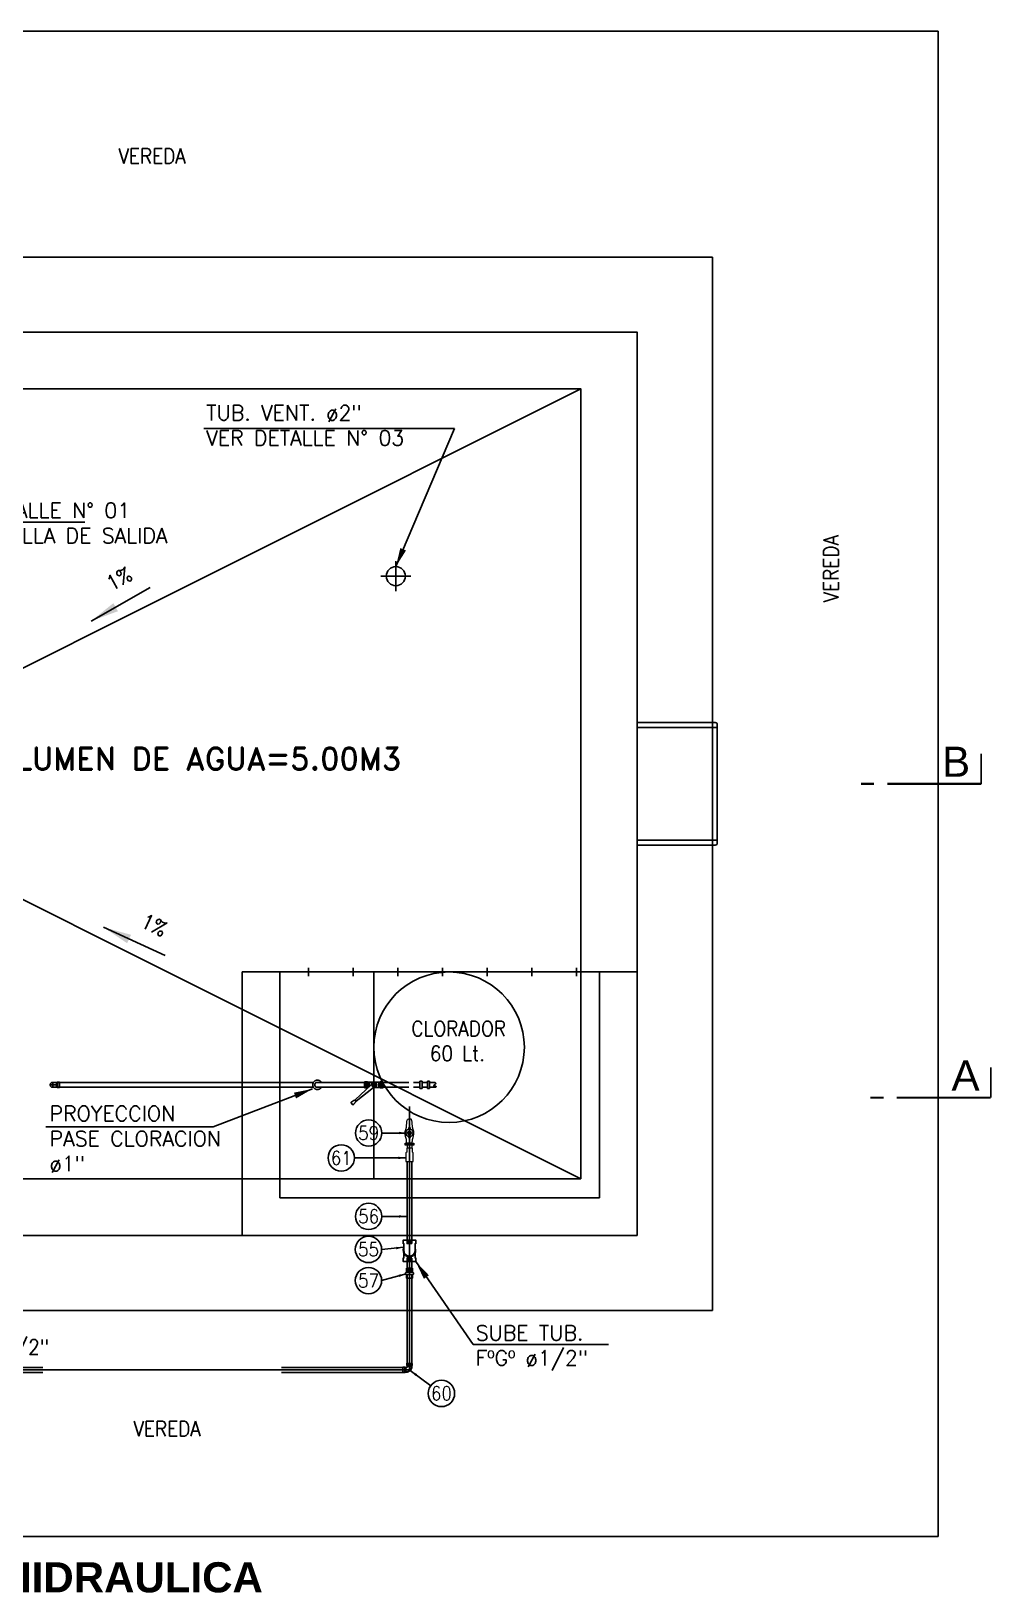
# Model space of a CAD drawing. Header units: metres. Extents: x -90 to 2507, y -28 to 972.
# Drawn here: x 152.687 to 155.241, y 194.351 to 198.501 of the extents above; entities that cross this region are included whole.
import ezdxf
from ezdxf.enums import TextEntityAlignment as Align

# ---------------------------------------------------------------- set-up
doc = ezdxf.new("R2010")
doc.units = ezdxf.units.M
for name, pattern in [('CENTER', [50.8, 31.75, -6.35, 6.35, -6.35]), ('DASHED', [19.05, 12.7, -6.35]), ('HIDDEN', [9.525, 6.35, -3.175])]:
    doc.linetypes.add(name, pattern=pattern)
for name, color, linetype in [('A-MURO', 6, 'Continuous'), ('A-NIVELES', 7, 'Continuous'), ('A-PROYECCION DE TECHO', 9, 'HIDDEN'), ('G-acotado', 8, 'Continuous'), ('G-ejes', 9, 'CENTER'), ('G-SIMBOLOGIA', 2, 'Continuous'), ('G-textos-notas', 7, 'Continuous'), ('G-textos-subtitulo', 3, 'Continuous'), ('G-textos-titulos', 4, 'Continuous'), ('S-TUBERIAS-NUEVAS', 3, 'Continuous'), ('S-TUBERIAS-NUEVAS-2', 8, 'Continuous')]:
    doc.layers.add(name, color=color, linetype=linetype)
doc.styles.add('01COTAS', font='romans.shx')
doc.styles.add('20-SUBTITULO', font='romand.shx', dxfattribs={"height": 0.06})
doc.styles.add('20-TITULO', font='arialbd.ttf', dxfattribs={"height": 0.08})
doc.styles.add('ARIAL', font='arial.ttf', dxfattribs={"height": 1})
doc.dimstyles.new('DIM-10-CORTE', dxfattribs={"dimscale": 0.01, "dimtxt": 2, "dimasz": 2, "dimexe": 2, "dimexo": 2, "dimgap": 1, "dimtad": 1, "dimtih": 1, "dimtoh": 1, "dimdsep": 46, "dimtxsty": '01COTAS', "dimcen": 25, "dimclrd": 256, "dimclre": 256, "dimclrt": 7, "dimadec": 0, "dimazin": 0, "dimtfac": 1, "dimtmove": 2, "dimatfit": 3, "dimfxl": 1, "dimtolj": 1, "dimtzin": 0, "dimarcsym": 0})
doc.dimstyles.new('DIM-50-PLANTA', dxfattribs={"dimscale": 0.05, "dimtxt": 2, "dimasz": 2, "dimexe": 2, "dimexo": 2, "dimgap": 1, "dimtad": 1, "dimdec": 0, "dimlfac": 1000, "dimtxsty": '01COTAS', "dimcen": 25, "dimclrd": 9, "dimclre": 9, "dimclrt": 7, "dimadec": 0, "dimazin": 0, "dimtfac": 1, "dimtdec": 0, "dimtmove": 2, "dimatfit": 3, "dimfxl": 1, "dimtolj": 1, "dimtzin": 0, "dimarcsym": 0})
pattern_1 = [(90, (-65.1460439, -83.2448491), (-0.001838157894, 4e-19), [])]

# ---------------------------------------------------------------- blocks, each defined once
blk = doc.blocks.new('CORTE-HORIZONTAL')
at = {"color": 5, "const_width": 0.28}
for points in [[(0, 0), (12.49, 0)], [(14.25, 0), (16, 0)]]:
    blk.add_lwpolyline(points, dxfattribs=at)
blk.add_lwpolyline([(0, -4), (0, 0)])
at = {"color": 3, "style": 'ARIAL'}
blk.add_attdef('A', text='', height=4, dxfattribs=at).set_placement((3.34, -2.94), align=Align.MIDDLE)
blk = doc.blocks.new('ADAPT 0.5PULG PVC')
h = blk.add_hatch()
h.set_pattern_fill('ANSI31', color=8, scale=0.000831579, angle=45)
h.set_pattern_definition([(90, (-57.1791263, -81.3401723), (-0.00264026316, 5e-19), [])])
h.paths.add_polyline_path([(-0.0266, -0.0064), (-0.0178, -0.0064), (-0.0178, 0.0064), (-0.0266, 0.0064)])
at = {"color": 8}
for p, q in [((0, 0.0064), (-0.0096, 0.0064)), ((-0.0096, -0.0064), (0, -0.0064))]:
    blk.add_line(p, q, dxfattribs=at)
at = {"color": 3}
for points in [[(-0.0166, 0.0078), (-0.0266, 0.0078), (-0.0266, -0.0078), (-0.0166, -0.0078)], [(-0.0096, 0.0078), (0, 0.0078), (0, -0.0078), (-0.0096, -0.0078)]]:
    blk.add_lwpolyline(points, dxfattribs=at)
at = {"color": 8, "linetype": 'DASHED', "ltscale": 0.05}
blk.add_lwpolyline([(-0.0266, 0.0064), (-0.0178, 0.0064), (-0.0178, -0.0064), (-0.0266, -0.0064)], dxfattribs=at)
at = {"color": 3}
blk.add_lwpolyline([(-0.0166, 0.009), (-0.0148, 0.0107), (-0.0113, 0.0107), (-0.0096, 0.009), (-0.0096, -0.0086), (-0.0113, -0.0104), (-0.0148, -0.0104), (-0.0166, -0.0086)], close=True, dxfattribs=at)
blk = doc.blocks.new('*U137')
at = {"layer": 'S-TUBERIAS-NUEVAS'}
for p, q in [((0.0064, 0.0095), (-0.0063, 0.0095)), ((-0.0063, 0.0095), (0.0064, 0.0095)), ((0.0095, -0.0063), (0.0095, 0.0064)), ((0.0095, 0.0064), (0.0095, -0.0063)), ((0.0095, -0.0063), (0.0095, 0.0064))]:
    blk.add_line(p, q, dxfattribs=at)
at = {"layer": 'S-TUBERIAS-NUEVAS', "color": 8}
for p in [(0, 0.0175), (0.0175, 0)]:
    blk.add_line(p, (0, 0), dxfattribs=at)
at = {"layer": 'S-TUBERIAS-NUEVAS'}
blk.add_lwpolyline([(0.0071, 0.0127), (0.0064, 0.0095, 0.414214), (0.0095, 0.0064), (0.0127, 0.0071), (0.0175, 0.0071), (0.0175, -0.0071), (0.0127, -0.0071), (0.0095, -0.0063, -0.414214), (-0.0063, 0.0095), (-0.0071, 0.0127), (-0.0071, 0.0175), (0.0071, 0.0175)], format="xyb", close=True, dxfattribs=at)
for points in [[(0.0071, 0.0127), (-0.0071, 0.0127)], [(0.0127, -0.0071), (0.0127, 0.0071)]]:
    blk.add_lwpolyline(points, dxfattribs=at)
for points in [[(-0.0063, 0.0175), (-0.0063, 0.0127), (-0.0056, 0.0095, 0.414214), (0.0095, -0.0056), (0.0127, -0.0063), (0.0175, -0.0063)], [(0.0064, 0.0175), (0.0064, 0.0127), (0.0056, 0.0095, 0.414214), (0.0095, 0.0056), (0.0127, 0.0064), (0.0175, 0.0064)]]:
    blk.add_lwpolyline(points, format="xyb", dxfattribs=at)
blk = doc.blocks.new('CODO 0.5PULG 90 SUByBAJA')
h = blk.add_hatch()
h.set_pattern_fill('ANSI31', color=8, scale=0.000578947, angle=45)
h.set_pattern_definition(pattern_1)
h.paths.add_polyline_path([(-0.0287, -0.0064), (-0.0194, -0.0064), (-0.0194, 0.0063), (-0.0287, 0.0063)])
h = blk.add_hatch()
h.set_pattern_fill('ANSI31', color=8, scale=0.000578947, angle=45)
h.set_pattern_definition(pattern_1)
h.paths.add_polyline_path([(0.0287, -0.0064), (0.0194, -0.0064), (0.0194, 0.0063), (0.0287, 0.0063)])
at = {"color": 8}
for points in [[(-0.0287, 0), (0, 0)], [(0.0287, 0), (0.0158, 0)]]:
    blk.add_lwpolyline(points, dxfattribs=at)
at = {"layer": 'S-TUBERIAS-NUEVAS'}
for points in [[(-0.0187, -0.0165), (-0.0287, -0.0165), (-0.0287, 0.0165), (-0.0187, 0.0165)], [(-0.0187, 0.0165), (-0.0187, 0.0149), (0, 0.0149)], [(0.0187, 0.0165), (0.0187, 0.0149), (0.0065, 0.0149)], [(0.0187, -0.0165), (0.0287, -0.0165), (0.0287, 0.0165), (0.0187, 0.0165)], [(-0.0187, -0.0165), (-0.0187, -0.0149), (0, -0.0149)], [(0.0187, -0.0165), (0.0187, -0.0149), (0.0065, -0.0149)]]:
    blk.add_lwpolyline(points, dxfattribs=at)
at = {"layer": 'S-TUBERIAS-NUEVAS', "color": 1}
for points in [[(-0.0194, 0.0063), (-0.0287, 0.0063), (-0.0287, -0.0064), (-0.0194, -0.0064)], [(0.0194, 0.0063), (0.0287, 0.0063), (0.0287, -0.0064), (0.0194, -0.0064)]]:
    blk.add_lwpolyline(points, close=True, dxfattribs=at)
at = {"layer": 'S-TUBERIAS-NUEVAS'}
for radius, start, end in [(0.0165, 244.1581, 115.8419), (0.0149, 270, 90)]:
    blk.add_arc((-0.0007, 0), radius, start, end, dxfattribs=at)
blk = doc.blocks.new('A$C06DC0DFB')
at = {"layer": 'A-MURO', "color": 1, "ltscale": 0.18}
for p, q in [((0.2076, 0.3261), (0, 0.3261)), ((0.213, 0.3131), (0, 0.3131)), ((0.2, 0.3131), (0.2, 0.0131)), ((0.213, 0.3203), (0.213, 0.0058)), ((0.213, 0.0131), (0, 0.0131)), ((0.2076, 0.0001), (0, 0.0001))]:
    blk.add_line(p, q, dxfattribs=at)
for centre, start, end in [((0.2068, 0.3199), 4.2707, 82.6304), ((0.2068, 0.0062), 277.3696, 355.7293)]:
    blk.add_arc(centre, 0.00623, start, end, dxfattribs=at)

msp = doc.modelspace()

# ---------------------------------------------------------------- hatches: boundary and pattern name
h = msp.add_hatch()
h.set_pattern_fill('ANGLE', color=8)
h.set_pattern_definition([(0, (5.768, 3.872), (0, 6.985), [5.08, -1.905]), (90, (5.768, 3.872), (-6.985, 4e-16), [5.08, -1.905])])
h.paths.add_polyline_path([(153.043, 197.4165), (153.0294, 197.4063, 0.443988), (153.0055, 197.4362), (153.0019, 197.4302), (152.9846, 197.4469), (153.0125, 197.4481), (153.0082, 197.4409, -0.344332)])

# ---------------------------------------------------------------- linework, layer by layer
at = {"color": 8, "linetype": 'HIDDEN', "ltscale": 0.5}
for p, q in [((153.2479, 196.0008), (153.2479, 195.3008)), ((154.2979, 196.0008), (153.2479, 196.0008)), ((154.2979, 196.0008), (154.2979, 195.3008)), ((152.7445, 195.6945), (152.7445, 195.707)), ((152.7539, 195.6945), (152.7539, 195.707)), ((152.7539, 195.707), (152.7539, 195.6945)), ((152.7539, 195.6945), (152.7539, 195.707)), ((153.573, 195.7088), (153.5809, 195.7088)), ((153.573, 195.6928), (153.573, 195.7088)), ((153.5809, 195.7071), (153.573, 195.7071)), ((153.5735, 195.6928), (153.5749, 195.7088)), ((153.576, 195.6928), (153.5774, 195.7088)), ((153.5785, 195.6928), (153.5799, 195.7088)), ((153.5809, 195.697), (153.5809, 195.7088)), ((153.5809, 195.7088), (153.585, 195.7075)), ((153.5809, 195.7088), (153.5809, 195.6928)), ((153.5809, 195.6946), (153.5809, 195.7071)), ((153.585, 195.6958), (153.585, 195.7075)), ((153.585, 195.7075), (153.5945, 195.7075)), ((153.5979, 195.7075), (153.5979, 195.6941)), ((153.6013, 195.7075), (153.6108, 195.7075)), ((153.6149, 195.7088), (153.6108, 195.7075)), ((153.6108, 195.6941), (153.6108, 195.7075)), ((153.6148, 195.705), (153.6151, 195.7088)), ((153.6228, 195.7088), (153.6149, 195.7088)), ((153.6149, 195.6928), (153.6149, 195.7088)), ((153.6149, 195.6946), (153.6149, 195.7071)), ((153.6149, 195.7071), (153.6228, 195.7071)), ((153.6162, 195.6928), (153.6176, 195.7088)), ((153.6188, 195.6928), (153.6202, 195.7088)), ((153.6213, 195.6928), (153.6227, 195.7088)), ((152.7375, 195.7008), (152.7566, 195.7008)), ((153.5904, 195.7009), (153.5478, 195.6607)), ((153.5968, 195.6934), (153.5506, 195.6574)), ((153.573, 195.7047), (153.5809, 195.7047)), ((153.573, 195.6969), (153.5809, 195.6969)), ((153.573, 195.6946), (153.5809, 195.6946)), ((153.5809, 195.6928), (153.573, 195.6928)), ((153.585, 195.7035), (153.5809, 195.7035)), ((153.585, 195.6982), (153.5809, 195.6982)), ((153.5809, 195.6928), (153.5823, 195.6933)), ((153.5949, 195.7008), (153.5964, 195.7034)), ((153.5964, 195.6982), (153.5949, 195.7008)), ((153.5964, 195.7034), (153.5994, 195.7034)), ((153.5994, 195.6982), (153.5964, 195.6982)), ((153.5994, 195.7034), (153.6009, 195.7008)), ((153.6009, 195.7008), (153.5994, 195.6982)), ((153.6013, 195.6941), (153.6108, 195.6941)), ((153.608, 195.6941), (153.6088, 195.6941)), ((153.6108, 195.7035), (153.6149, 195.7035)), ((153.6108, 195.6981), (153.6149, 195.6981)), ((153.6108, 195.6941), (153.6149, 195.6928)), ((153.6108, 195.6941), (153.6108, 195.6941)), ((153.6228, 195.7047), (153.6149, 195.7047)), ((153.6228, 195.6969), (153.6149, 195.6969)), ((153.6228, 195.6946), (153.6149, 195.6946)), ((153.6149, 195.6928), (153.6228, 195.6928)), ((153.5422, 195.6474), (153.5367, 195.6539)), ((153.5506, 195.6574), (153.5478, 195.6607)), ((154.2979, 195.3008), (153.2479, 195.3008))]:
    msp.add_line(p, q, dxfattribs=at)
at = {"color": 8, "linetype": 'HIDDEN', "ltscale": 0.3}
for p, q in [((153.4447, 195.7071), (153.573, 195.7071)), ((153.7203, 195.7071), (153.7032, 195.7071)), ((153.573, 195.6946), (153.4447, 195.6946))]:
    msp.add_line(p, q, dxfattribs=at)
at = {"color": 8, "linetype": 'HIDDEN', "ltscale": 0.2}
for p, q in [((153.6912, 195.7071), (153.6228, 195.7071)), ((153.7403, 195.7071), (153.7262, 195.7071)), ((153.7607, 195.7071), (153.7461, 195.7071)), ((153.6912, 195.6946), (153.6228, 195.6946)), ((153.7203, 195.6946), (153.7032, 195.6946)), ((153.7403, 195.6946), (153.7262, 195.6946)), ((153.7618, 195.6946), (153.7461, 195.6946))]:
    msp.add_line(p, q, dxfattribs=at)
at = {"lineweight": 9}
for p, q in [((153.6925, 195.558), (153.6925, 195.5884)), ((153.6825, 195.5732), (153.7025, 195.5732))]:
    msp.add_line(p, q, dxfattribs=at)
at = {"color": 8, "linetype": 'HIDDEN', "ltscale": 0.5}
for points in [[(151.6979, 197.0008), (151.6979, 197.9008), (154.4979, 197.9008), (154.4979, 195.1008), (151.6979, 195.1008), (151.6979, 196.0008)], [(154.1979, 196.0008), (154.1979, 195.4008), (153.3479, 195.4008), (153.3479, 196.0008)], [(152.7413, 195.707), (152.7539, 195.707), (152.757, 195.7078), (152.7617, 195.7078), (152.7617, 195.6938), (152.757, 195.6938), (152.7539, 195.6945), (152.7413, 195.6945)], [(152.7539, 195.7063), (152.7539, 195.7063), (152.757, 195.707), (152.7617, 195.707)], [(152.757, 195.6938), (152.757, 195.7078)], [(153.6228, 195.7088), (153.6228, 195.6928)], [(152.7539, 195.6953), (152.7539, 195.6953), (152.757, 195.6945), (152.7617, 195.6945)]]:
    msp.add_lwpolyline(points, dxfattribs=at)
at = {"color": 8, "linetype": 'Continuous', "ltscale": 0.5}
for points in [[(152.3479, 196.6508), (154.1479, 197.5508)], [(152.3479, 196.3508), (154.1479, 195.4508)]]:
    msp.add_lwpolyline(points, dxfattribs=at)
at = {"color": 8}
for points in [[(153.6562, 197.0129), (153.6562, 197.0923)], [(153.6959, 197.0526), (153.6165, 197.0526)]]:
    msp.add_lwpolyline(points, dxfattribs=at)
at = {"color": 8, "linetype": 'HIDDEN', "ltscale": 0.5}
msp.add_lwpolyline([(153.5979, 196.0008), (154.1479, 196.0008), (154.1479, 195.4508), (153.5979, 195.4508)], close=True, dxfattribs=at)
at = {"color": 8, "linetype": 'HIDDEN', "ltscale": 0.3}
for points in [[(153.4371, 195.7071), (152.7617, 195.7071)], [(153.4371, 195.6946), (152.7617, 195.6946)]]:
    msp.add_lwpolyline(points, dxfattribs=at)
msp.add_lwpolyline([(153.7262, 195.7106), (153.7203, 195.7106), (153.7203, 195.691), (153.7262, 195.691)], close=True, dxfattribs=at)
at = {"color": 8, "linetype": 'HIDDEN', "ltscale": 0.2}
msp.add_lwpolyline([(153.7461, 195.7106), (153.7403, 195.7106), (153.7403, 195.691), (153.7461, 195.691)], close=True, dxfattribs=at)
at = {"color": 8, "linetype": 'HIDDEN', "ltscale": 0.5}
for centre, radius in [((153.7979, 195.8008), 0.2), ((153.5979, 195.7008), 0.00536), ((153.5979, 195.7008), 0.00409), ((153.5979, 195.7008), 0.00262), ((153.5979, 195.7008), 0.00153)]:
    msp.add_circle(centre, radius, dxfattribs=at)
for centre, radius, start, end in [((152.7445, 195.7008), 0.00703, 117.266, 242.734), ((153.4479, 195.7008), 0.00703, 117.266, 242.734), ((153.5979, 195.7008), 0.00751, 261.7126, 179.5127), ((153.5744, 195.604), 0.0626, 115.1737, 127.127), ((153.4987, 195.6924), 0.0626, 314.0984, 326.0517)]:
    msp.add_arc(centre, radius, start, end, dxfattribs=at)
at = {"color": 8, "linetype": 'HIDDEN', "ltscale": 0.05}
msp.add_arc((153.4479, 195.7008), 0.0125, 30, 330, dxfattribs=at)
at = {"color": 8, "linetype": 'HIDDEN', "ltscale": 0.2}
msp.add_spline([(153.7607, 195.7071), (153.7623, 195.7045), (153.7572, 195.6984), (153.7618, 195.6946), (153.7628, 195.6953), (153.7579, 195.6994)], degree=3, dxfattribs=at)
at = {"layer": 'A-MURO', "color": 1, "ltscale": 0.18}
for p, q in [((151.0979, 198.5008), (155.0979, 198.5008)), ((155.0979, 198.5008), (155.0979, 194.5008)), ((155.0979, 194.5008), (151.0979, 194.5008))]:
    msp.add_line(p, q, dxfattribs=at)
for points in [[(154.2979, 195.3008), (151.8979, 195.3008), (151.8979, 197.7008), (154.2979, 197.7008)], [(154.1479, 195.4508), (152.0479, 195.4508), (152.0479, 197.5508), (154.1479, 197.5508)]]:
    msp.add_lwpolyline(points, close=True, dxfattribs=at)
at = {"layer": 'A-PROYECCION DE TECHO', "linetype": 'HIDDEN', "ltscale": 0.5}
for p, q in [((153.4245, 195.9897), (153.4245, 196.0119)), ((153.5431, 195.9897), (153.5431, 196.0119)), ((153.6617, 195.9897), (153.6617, 196.0119)), ((153.7803, 195.9897), (153.7803, 196.0119)), ((153.8989, 195.9897), (153.8989, 196.0119)), ((154.0176, 195.9897), (154.0176, 196.0119)), ((154.1362, 195.9897), (154.1362, 196.0119))]:
    msp.add_line(p, q, dxfattribs=at)
at = {"layer": 'G-ejes', "color": 8, "linetype": 'CENTER', "ltscale": 0.1}
for q in [(153.6925, 195.6432), (151.43, 194.9431)]:
    msp.add_line((153.6925, 194.9431), q, dxfattribs=at)
at = {"layer": 'G-textos-notas', "color": 1}
for centre in [(153.584, 195.5728), (153.5111, 195.5066), (153.584, 195.3511), (153.5835, 195.2634), (153.5835, 195.1806), (153.7775, 194.8807)]:
    msp.add_circle(centre, 0.035, dxfattribs=at)
at = {"layer": 'S-TUBERIAS-NUEVAS'}
for points in [[(153.6861, 195.2883), (153.6861, 195.4973)], [(153.6988, 195.2883), (153.6988, 195.4973)], [(153.6861, 195.2133), (153.6861, 195.231)], [(153.6988, 195.2133), (153.6988, 195.231)]]:
    msp.add_lwpolyline(points, dxfattribs=at)
at = {"layer": 'S-TUBERIAS-NUEVAS', "linetype": 'DASHED', "ltscale": 0.1}
for points in [[(153.6861, 194.9605), (153.6861, 195.1868)], [(153.6988, 194.9605), (153.6988, 195.1868)], [(151.4474, 194.9494), (153.6753, 194.9494)], [(151.4474, 194.9367), (153.6753, 194.9367)]]:
    msp.add_lwpolyline(points, dxfattribs=at)
at = {"layer": 'S-TUBERIAS-NUEVAS'}
msp.add_circle((153.6562, 197.0526), 0.0254, dxfattribs=at)
at = {"layer": 'S-TUBERIAS-NUEVAS-2', "lineweight": 9}
for points in [[(153.685, 195.5457), (153.685, 195.5491), (153.6848, 195.5519), (153.6846, 195.5542), (153.6843, 195.5561), (153.6839, 195.5577), (153.6835, 195.5591), (153.6831, 195.5603), (153.6827, 195.5615), (153.6823, 195.5628), (153.682, 195.5642), (153.6817, 195.5656), (153.6814, 195.567), (153.6812, 195.5684), (153.681, 195.5698), (153.6809, 195.5712), (153.6808, 195.5726), (153.6809, 195.5739), (153.681, 195.5751), (153.6811, 195.5763), (153.6814, 195.5774), (153.6816, 195.5785), (153.6819, 195.5796), (153.6822, 195.5806), (153.6825, 195.5815), (153.6828, 195.5825), (153.6831, 195.5834), (153.6834, 195.5843), (153.6837, 195.5852), (153.684, 195.5862), (153.6842, 195.5872), (153.6844, 195.5884), (153.6846, 195.5897), (153.6847, 195.5911), (153.6848, 195.5926), (153.6849, 195.5941), (153.685, 195.5958), (153.6851, 195.5975), (153.6853, 195.5992), (153.6854, 195.6009), (153.6856, 195.6026), (153.6859, 195.6042), (153.6863, 195.6057), (153.6868, 195.6071), (153.6874, 195.6083), (153.6883, 195.6093), (153.6894, 195.61), (153.6908, 195.6105), (153.6925, 195.6107)], [(153.685, 195.5457), (153.685, 195.5491), (153.6848, 195.5519), (153.6846, 195.5542), (153.6843, 195.5561), (153.6839, 195.5577), (153.6835, 195.5591), (153.6831, 195.5603), (153.6827, 195.5615), (153.6823, 195.5628), (153.682, 195.5642), (153.6817, 195.5656), (153.6814, 195.567), (153.6812, 195.5684), (153.681, 195.5698), (153.6809, 195.5712), (153.6808, 195.5726), (153.6809, 195.5739), (153.681, 195.5751), (153.6811, 195.5763), (153.6814, 195.5774), (153.6816, 195.5785), (153.6819, 195.5796), (153.6822, 195.5806), (153.6825, 195.5815), (153.6828, 195.5825), (153.6831, 195.5834), (153.6834, 195.5843), (153.6837, 195.5852), (153.684, 195.5862), (153.6842, 195.5872), (153.6844, 195.5884), (153.6846, 195.5897), (153.6847, 195.5911), (153.6848, 195.5926), (153.6849, 195.5941), (153.685, 195.5958), (153.6851, 195.5975), (153.6853, 195.5992), (153.6854, 195.6009), (153.6856, 195.6026), (153.6859, 195.6042), (153.6863, 195.6057), (153.6868, 195.6071), (153.6874, 195.6083), (153.6883, 195.6093), (153.6894, 195.61), (153.6908, 195.6105), (153.6925, 195.6107)], [(153.685, 195.5457), (153.685, 195.5491), (153.6848, 195.5519), (153.6846, 195.5542), (153.6843, 195.5561), (153.6839, 195.5577), (153.6835, 195.5591), (153.6831, 195.5603), (153.6827, 195.5615), (153.6823, 195.5628), (153.682, 195.5642), (153.6817, 195.5656), (153.6814, 195.567), (153.6812, 195.5684), (153.681, 195.5698), (153.6809, 195.5712), (153.6808, 195.5726), (153.6809, 195.5739), (153.681, 195.5751), (153.6811, 195.5763), (153.6814, 195.5774), (153.6816, 195.5785), (153.6819, 195.5796), (153.6822, 195.5806), (153.6825, 195.5815), (153.6828, 195.5825), (153.6831, 195.5834), (153.6834, 195.5843), (153.6837, 195.5852), (153.684, 195.5862), (153.6842, 195.5872), (153.6844, 195.5884), (153.6846, 195.5897), (153.6847, 195.5911), (153.6848, 195.5926), (153.6849, 195.5941), (153.685, 195.5958), (153.6851, 195.5975), (153.6853, 195.5992), (153.6854, 195.6009), (153.6856, 195.6026), (153.6859, 195.6042), (153.6863, 195.6057), (153.6868, 195.6071), (153.6874, 195.6083), (153.6883, 195.6093), (153.6894, 195.61), (153.6908, 195.6105), (153.6925, 195.6107)], [(153.6938, 195.5884), (153.6913, 195.5884), (153.69, 195.5855), (153.69, 195.5826), (153.6913, 195.5797), (153.6913, 195.5767), (153.6894, 195.5753), (153.6894, 195.5711), (153.6913, 195.5697), (153.6913, 195.5667), (153.69, 195.5653), (153.69, 195.5623), (153.6913, 195.558), (153.6913, 195.558), (153.6938, 195.558), (153.6938, 195.558), (153.695, 195.5623), (153.695, 195.5653), (153.6938, 195.5667), (153.6938, 195.5697), (153.6956, 195.5711), (153.6956, 195.5753), (153.6938, 195.5767), (153.6938, 195.5797), (153.695, 195.5826), (153.695, 195.5855), (153.6938, 195.5884), (153.6913, 195.5884)], [(153.6938, 195.5884), (153.6913, 195.5884), (153.69, 195.5855), (153.69, 195.5826), (153.6913, 195.5797), (153.6913, 195.5767), (153.6894, 195.5753), (153.6894, 195.5711), (153.6913, 195.5697), (153.6913, 195.5667), (153.69, 195.5653), (153.69, 195.5623), (153.6913, 195.558), (153.6913, 195.558), (153.6938, 195.558), (153.6938, 195.558), (153.695, 195.5623), (153.695, 195.5653), (153.6938, 195.5667), (153.6938, 195.5697), (153.6956, 195.5711), (153.6956, 195.5753), (153.6938, 195.5767), (153.6938, 195.5797), (153.695, 195.5826), (153.695, 195.5855), (153.6938, 195.5884), (153.6913, 195.5884)], [(153.6938, 195.5884), (153.6913, 195.5884), (153.69, 195.5855), (153.69, 195.5826), (153.6913, 195.5797), (153.6913, 195.5767), (153.6894, 195.5753), (153.6894, 195.5711), (153.6913, 195.5697), (153.6913, 195.5667), (153.69, 195.5653), (153.69, 195.5623), (153.6913, 195.558), (153.6913, 195.558), (153.6938, 195.558), (153.6938, 195.558), (153.695, 195.5623), (153.695, 195.5653), (153.6938, 195.5667), (153.6938, 195.5697), (153.6956, 195.5711), (153.6956, 195.5753), (153.6938, 195.5767), (153.6938, 195.5797), (153.695, 195.5826), (153.695, 195.5855), (153.6938, 195.5884), (153.6913, 195.5884)], [(153.7, 195.5457), (153.7001, 195.5491), (153.7002, 195.5519), (153.7005, 195.5542), (153.7008, 195.5561), (153.7011, 195.5577), (153.7015, 195.5591), (153.7019, 195.5603), (153.7023, 195.5615), (153.7027, 195.5628), (153.703, 195.5642), (153.7033, 195.5656), (153.7036, 195.567), (153.7039, 195.5684), (153.704, 195.5698), (153.7041, 195.5712), (153.7042, 195.5726), (153.7041, 195.5739), (153.704, 195.5751), (153.7039, 195.5763), (153.7037, 195.5774), (153.7034, 195.5785), (153.7031, 195.5796), (153.7028, 195.5806), (153.7025, 195.5815), (153.7022, 195.5825), (153.7019, 195.5834), (153.7016, 195.5843), (153.7013, 195.5852), (153.701, 195.5862), (153.7008, 195.5872), (153.7006, 195.5884), (153.7004, 195.5897), (153.7003, 195.5911), (153.7002, 195.5926), (153.7001, 195.5941), (153.7, 195.5958), (153.6999, 195.5975), (153.6997, 195.5992), (153.6996, 195.6009), (153.6994, 195.6026), (153.6991, 195.6042), (153.6987, 195.6057), (153.6983, 195.6071), (153.6976, 195.6083), (153.6967, 195.6093), (153.6956, 195.61), (153.6942, 195.6105), (153.6925, 195.6107)], [(153.7, 195.5457), (153.7001, 195.5491), (153.7002, 195.5519), (153.7005, 195.5542), (153.7008, 195.5561), (153.7011, 195.5577), (153.7015, 195.5591), (153.7019, 195.5603), (153.7023, 195.5615), (153.7027, 195.5628), (153.703, 195.5642), (153.7033, 195.5656), (153.7036, 195.567), (153.7039, 195.5684), (153.704, 195.5698), (153.7041, 195.5712), (153.7042, 195.5726), (153.7041, 195.5739), (153.704, 195.5751), (153.7039, 195.5763), (153.7037, 195.5774), (153.7034, 195.5785), (153.7031, 195.5796), (153.7028, 195.5806), (153.7025, 195.5815), (153.7022, 195.5825), (153.7019, 195.5834), (153.7016, 195.5843), (153.7013, 195.5852), (153.701, 195.5862), (153.7008, 195.5872), (153.7006, 195.5884), (153.7004, 195.5897), (153.7003, 195.5911), (153.7002, 195.5926), (153.7001, 195.5941), (153.7, 195.5958), (153.6999, 195.5975), (153.6997, 195.5992), (153.6996, 195.6009), (153.6994, 195.6026), (153.6991, 195.6042), (153.6987, 195.6057), (153.6983, 195.6071), (153.6976, 195.6083), (153.6967, 195.6093), (153.6956, 195.61), (153.6942, 195.6105), (153.6925, 195.6107)], [(153.7, 195.5457), (153.7001, 195.5491), (153.7002, 195.5519), (153.7005, 195.5542), (153.7008, 195.5561), (153.7011, 195.5577), (153.7015, 195.5591), (153.7019, 195.5603), (153.7023, 195.5615), (153.7027, 195.5628), (153.703, 195.5642), (153.7033, 195.5656), (153.7036, 195.567), (153.7039, 195.5684), (153.704, 195.5698), (153.7041, 195.5712), (153.7042, 195.5726), (153.7041, 195.5739), (153.704, 195.5751), (153.7039, 195.5763), (153.7037, 195.5774), (153.7034, 195.5785), (153.7031, 195.5796), (153.7028, 195.5806), (153.7025, 195.5815), (153.7022, 195.5825), (153.7019, 195.5834), (153.7016, 195.5843), (153.7013, 195.5852), (153.701, 195.5862), (153.7008, 195.5872), (153.7006, 195.5884), (153.7004, 195.5897), (153.7003, 195.5911), (153.7002, 195.5926), (153.7001, 195.5941), (153.7, 195.5958), (153.6999, 195.5975), (153.6997, 195.5992), (153.6996, 195.6009), (153.6994, 195.6026), (153.6991, 195.6042), (153.6987, 195.6057), (153.6983, 195.6071), (153.6976, 195.6083), (153.6967, 195.6093), (153.6956, 195.61), (153.6942, 195.6105), (153.6925, 195.6107)], [(153.6825, 195.5407), (153.6825, 195.5457)], [(153.6838, 195.5407), (153.6838, 195.5457)], [(153.7, 195.5457), (153.685, 195.5457)], [(153.686, 195.5407), (153.686, 195.5323)], [(153.6863, 195.5407), (153.6863, 195.5457)], [(153.69, 195.5407), (153.69, 195.5457)], [(153.695, 195.5407), (153.695, 195.5457)], [(153.6988, 195.5407), (153.6988, 195.5457)], [(153.699, 195.5406), (153.699, 195.5323)], [(153.7013, 195.5407), (153.7013, 195.5457)], [(153.7025, 195.5407), (153.7025, 195.5457)], [(153.6852, 195.5323), (153.6852, 195.5223), (153.6827, 195.5198), (153.6827, 195.4973), (153.7027, 195.4973), (153.7027, 195.5198), (153.7002, 195.5223), (153.7002, 195.5323)], [(153.7002, 195.5323), (153.6852, 195.5323)]]:
    msp.add_lwpolyline(points, dxfattribs=at)
msp.add_lwpolyline([(153.7038, 195.5407), (153.6813, 195.5407), (153.6813, 195.5457), (153.7038, 195.5457)], close=True, dxfattribs=at)
for radius, start, end in [(0.01, 104.4775, 255.5225), (0.01, 104.4775, 255.5225), (0.01, 104.4775, 255.5225), (0.01, 284.4775, 75.5225), (0.01, 284.4775, 75.5225), (0.01, 284.4775, 75.5225), (0.005, 104.4775, 255.5225), (0.005, 104.4775, 255.5225), (0.005, 104.4775, 255.5225), (0.005, 284.4775, 75.5225), (0.005, 284.4775, 75.5225), (0.005, 284.4775, 75.5225)]:
    msp.add_arc((153.6925, 195.5732), radius, start, end, dxfattribs=at)

# ---------------------------------------------------------------- block references
msp.add_blockref('A$C06DC0DFB', (154.2979, 196.3377))
for name, p, rotation in [('CODO 0.5PULG 90 SUByBAJA', (153.6925, 195.2597), 270), ('ADAPT 0.5PULG PVC', (153.6925, 195.1868), 270), ('*U137', (153.6925, 194.9431), 90.00000000000001)]:
    msp.add_blockref(name, p, dxfattribs=dict(rotation=rotation))
at = {"layer": 'G-SIMBOLOGIA', "color": 2}
ref = msp.add_blockref('CORTE-HORIZONTAL', (155.2127, 196.5008), dxfattribs=dict(at, xscale=0.02, yscale=0.02, zscale=0.02, rotation=180))
ref.add_attrib('A', 'B', dxfattribs={"layer": '0', "color": 3, "height": 0.08, "style": 'ARIAL'}).set_placement((155.1458, 196.5595), align=Align.MIDDLE)
ref = msp.add_blockref('CORTE-HORIZONTAL', (155.2378, 195.667), dxfattribs=dict(at, xscale=0.02, yscale=0.02, zscale=0.02, rotation=180))
ref.add_attrib('A', 'A', dxfattribs={"layer": '0', "color": 3, "height": 0.08, "style": 'ARIAL'}).set_placement((155.1709, 195.7257), align=Align.MIDDLE)

# ---------------------------------------------------------------- texts
at = {"color": 8, "linetype": 'HIDDEN', "ltscale": 0.5, "style": '01COTAS', "width": 0.9}
for s, p in [('CLORADOR', (153.9491, 195.8304)), ('60 Lt.', (153.8931, 195.7642))]:
    msp.add_text(s, height=0.04, dxfattribs=at).set_placement(p, align=Align.RIGHT)
at = {"layer": 'A-NIVELES', "linetype": 'HIDDEN', "lineweight": 13, "ltscale": 0.5, "char_height": 0.04, "style": '01COTAS'}
for s, width, heights, insert, attachment_point in [('\\pxi-3,l5,t1;TUB. VENT. ø2"\\PVER DETALLE N° 03', 1.229619, [0.2712], (153.0723, 197.5067), 1), ('\\pxi-3,l5,t1;VER DETALLE N° 01\\P CANASTILLA DE SALIDA', 1.229619, [0.2712], (152.3436, 197.2472), 1), ('\\pxi-3,l5,ql,t1;PROYECCION\\PPASE CLORACION\\Pø1" ', 1.334472, [0.1932], (153.9902, 195.6447), 3), ('\\pxi-3,l5,t1;SUBE TUB. \\PFºGº ø1/2"', 1.229619, [0.2712], (153.7887, 195.0616), 1)]:
    msp.add_mtext_dynamic_manual_height_columns(s, width=width, gutter_width=10, heights=heights, dxfattribs=dict(at, insert=insert, attachment_point=attachment_point))
at = {"layer": 'G-textos-notas', "color": 7, "style": '01COTAS', "width": 0.9}
for s, p in [('VEREDA', (153.0979, 198.1489)), ('ø1/2"', (152.7342, 194.9841)), ('VEREDA', (153.1378, 194.7668))]:
    msp.add_text(s, height=0.04, dxfattribs=at).set_placement(p, align=Align.RIGHT)
for s, rotation, p in [('VEREDA', 90, (154.8328, 197.162)), ('1%%%', 29.4486, (152.9599, 197.0451)), ('1%%%', 335.2847, (153.0362, 196.0929))]:
    msp.add_text(s, height=0.04, rotation=rotation, dxfattribs=at).set_placement(p, align=Align.RIGHT)
at = {"layer": 'G-textos-notas', "style": '01COTAS', "width": 0.9}
for s, p in [('59', (153.584, 195.5728)), ('61', (153.5111, 195.5066)), ('56', (153.584, 195.3511)), ('55', (153.5835, 195.2634)), ('57', (153.5835, 195.1806)), ('60', (153.7775, 194.8807))]:
    msp.add_text(s, height=0.036, dxfattribs=at).set_placement(p, align=Align.MIDDLE)
at = {"layer": 'G-textos-subtitulo', "style": '20-SUBTITULO'}
msp.add_text('VOLUMEN DE AGUA=5.00M3', height=0.06, dxfattribs=at).set_placement((152.5371, 196.5376))
at = {"layer": 'G-textos-titulos', "style": '20-TITULO'}
msp.add_text('PLANTA - HIDRAULICA', height=0.08, dxfattribs=at).set_placement((152.6788, 194.3921), align=Align.MIDDLE)

# ---------------------------------------------------------------- leaders
at = {"layer": 'G-acotado', "color": 5}
for points in [[(153.6846, 195.5728), (153.619, 195.5728)], [(153.6827, 195.5066), (153.5461, 195.5066)], [(153.6846, 195.3511), (153.619, 195.3511)], [(153.6776, 195.269), (153.6185, 195.2634)], [(153.6841, 195.1987), (153.6185, 195.1806)], [(153.6944, 194.9416), (153.7492, 194.9013)]]:
    msp.add_leader(points, dimstyle='DIM-10-CORTE', dxfattribs=at)
at = {"layer": 'G-textos-notas'}
for points, override in [([(153.6562, 197.078), (153.8118, 197.4449), (153.1456, 197.4449)], {"dimasz": 1, "dimtad": 0, "dimcen": 1.393145}), ([(152.3375, 196.8279), (152.417, 197.196), (152.8297, 197.196)], {"dimasz": 1, "dimtad": 0, "dimcen": 1.393145}), ([(152.8461, 196.9333), (153.0034, 197.0221)], {"dimasz": 1.5, "dimtad": 0, "dimcen": 1.393145, "dimclrd": 256}), ([(152.8789, 196.1197), (153.043, 196.0442)], {"dimasz": 1.5, "dimtad": 0, "dimcen": 1.393145, "dimclrd": 256}), ([(153.4348, 195.6901), (153.1707, 195.5895), (152.7259, 195.5895)], {"dimasz": 1, "dimtad": 0, "dimcen": 1.393145}), ([(153.709, 195.231), (153.8621, 195.0104), (154.2217, 195.0104)], {"dimasz": 1, "dimtad": 0, "dimcen": 1.393145})]:
    msp.add_leader(points, dimstyle='DIM-50-PLANTA', override=override, dxfattribs=at)

doc.saveas('drawing.dxf')
